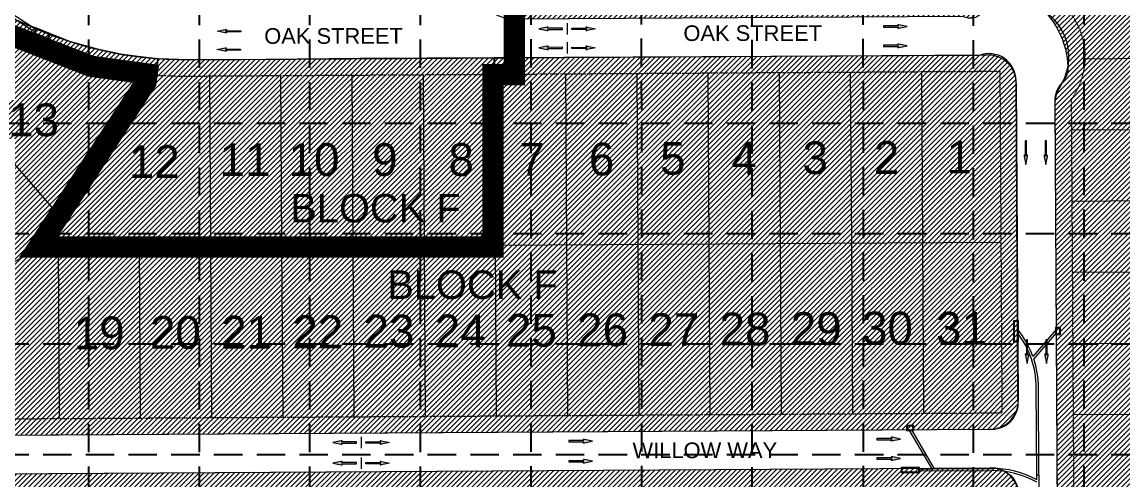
# Model space of a CAD drawing. Extents: x 218174 to 221286, y 216036 to 221010.
# Drawn here: x 220071 to 220844, y 219048 to 219370 of the extents above; entities that cross this region are included whole.
import ezdxf
from ezdxf.enums import TextEntityAlignment as Align

# ---------------------------------------------------------------- set-up
doc = ezdxf.new("R2010")
doc.units = 0
doc.header["$MEASUREMENT"] = 0
doc.linetypes.add('DASHED', pattern=[0.75, 0.5, -0.25])
doc.linetypes.add('DIVIDE', pattern=[1.25, 0.5, -0.25, 0, -0.25, 0, -0.25])
for name, color, linetype, lineweight in [('1 ARROWS', 7, 'Continuous', 0), ('1 BLOCK NUMBERS', 7, 'Continuous', 0), ('1 CURB LINE', 7, 'Continuous', 0), ('1 LOT NUMBERS', 7, 'Continuous', 0), ('1 PHASE LINES', 7, 'Continuous', 0), ('1 STORM PIPE', 5, 'Continuous', 0), ('1 STREET NAMES', 7, 'Continuous', 0), ('25', 7, 'Continuous', 0), ('PH.1-10', 7, 'Continuous', 0), ('PH.1-27', 7, 'Continuous', 0), ('PH.1-29', 7, 'Continuous', 0), ('PH.2-10', 7, 'Continuous', 0), ('PH.2-27', 7, 'Continuous', 0), ('PH.2-29', 7, 'Continuous', 0)]:
    doc.layers.add(name, color=color, linetype=linetype, lineweight=lineweight)
doc.layers.add('1 SODDED LOT', color=2, linetype='Continuous')
doc.layers.add('GRID', color=251, linetype='DASHED')
doc.styles.get("Standard").update_dxf_attribs({"font": 'ARIAL.TTF'})

msp = doc.modelspace()

# ---------------------------------------------------------------- hatches: boundary and pattern name
at = {"layer": '1 ARROWS', "linetype": 'Continuous', "lineweight": 0}
h = msp.add_hatch(color=256, dxfattribs=at)
edge = h.paths.add_edge_path()
edge.add_line((220214.28, 219364.37), (220213.73, 219363.77))
edge.add_line((220213.73, 219363.77), (220224.32, 219363.7))
edge.add_line((220224.32, 219363.7), (220224.31, 219362.84))
edge.add_line((220224.31, 219362.84), (220213.73, 219362.91))
edge.add_line((220213.73, 219362.91), (220214.26, 219362.4))
edge.add_line((220214.26, 219362.4), (220214.26, 219362.4))
edge.add_ellipse((220213.73, 219362.36), major_axis=(-0.56, 0.003), ratio=0.285714, start_angle=55.27307, end_angle=197.18267, ccw=False)
edge.add_line((220213.41, 219362.23), (220213.41, 219362.23))
edge.add_line((220213.41, 219362.23), (220207.68, 219363.4))
edge.add_line((220207.68, 219363.4), (220213.42, 219364.54))
edge.add_line((220213.42, 219364.54), (220213.42, 219364.54))
edge.add_ellipse((220213.74, 219364.41), major_axis=(-0.56, 0.003), ratio=0.285714, start_angle=165.50328, end_angle=305.83153, ccw=False)
edge.add_line((220214.28, 219364.37), (220214.28, 219364.37))
h = msp.add_hatch(color=256, dxfattribs=at)
edge = h.paths.add_edge_path()
edge.add_line((220440.25, 219364.15), (220439.71, 219364.65))
edge.add_line((220439.71, 219364.65), (220450.29, 219364.67))
edge.add_line((220450.29, 219364.67), (220450.29, 219365.53))
edge.add_line((220450.29, 219365.53), (220439.71, 219365.51))
edge.add_line((220439.71, 219365.51), (220440.25, 219366.12))
edge.add_line((220440.25, 219366.12), (220440.26, 219366.12))
edge.add_ellipse((220439.71, 219366.16), major_axis=(0.56, 0.001), ratio=0.285714, start_angle=-14.49672, end_angle=125.83153)
edge.add_line((220439.38, 219366.29), (220439.39, 219366.29))
edge.add_line((220439.39, 219366.29), (220433.66, 219365.1))
edge.add_line((220433.66, 219365.1), (220439.39, 219363.97))
edge.add_ellipse((220439.71, 219364.1), major_axis=(0.56, 0.001), ratio=0.285714, start_angle=235.27307, end_angle=377.18267)
edge.add_line((220440.25, 219364.15), (220440.25, 219364.15))
edge.add_line((220440.25, 219364.15), (220440.25, 219364.15))
edge.add_line((220440.25, 219364.15), (220440.25, 219364.15))
h = msp.add_hatch(color=256, dxfattribs=at)
edge = h.paths.add_edge_path()
edge.add_line((220466.73, 219364.15), (220467.27, 219364.65))
edge.add_line((220467.27, 219364.65), (220456.69, 219364.67))
edge.add_line((220456.69, 219364.67), (220456.69, 219365.53))
edge.add_line((220456.69, 219365.53), (220467.27, 219365.51))
edge.add_line((220467.27, 219365.51), (220466.73, 219366.12))
edge.add_line((220466.73, 219366.12), (220466.72, 219366.12))
edge.add_ellipse((220467.27, 219366.16), major_axis=(-0.56, 0.001), ratio=0.285714, start_angle=234.16847, end_angle=374.49672, ccw=False)
edge.add_line((220467.59, 219366.29), (220467.59, 219366.29))
edge.add_line((220467.59, 219366.29), (220473.32, 219365.1))
edge.add_line((220473.32, 219365.1), (220467.59, 219363.97))
edge.add_ellipse((220467.27, 219364.1), major_axis=(-0.56, 0.001), ratio=0.285714, start_angle=-17.18267, end_angle=124.72693, ccw=False)
edge.add_line((220466.73, 219364.15), (220466.73, 219364.15))
edge.add_line((220466.73, 219364.15), (220466.73, 219364.15))
edge.add_line((220466.73, 219364.15), (220466.73, 219364.15))
h = msp.add_hatch(color=256, dxfattribs=at)
edge = h.paths.add_edge_path()
edge.add_line((220685.6, 219367.73), (220686.14, 219367.12))
edge.add_line((220686.14, 219367.12), (220675.56, 219367.12))
edge.add_line((220675.56, 219367.12), (220675.56, 219366.26))
edge.add_line((220675.56, 219366.26), (220686.14, 219366.26))
edge.add_line((220686.14, 219366.26), (220685.61, 219365.76))
edge.add_line((220685.61, 219365.76), (220685.61, 219365.76))
edge.add_ellipse((220686.14, 219365.71), major_axis=(-0.56, 0), ratio=0.285714, start_angle=-17.18267, end_angle=124.72693)
edge.add_line((220686.46, 219365.58), (220686.46, 219365.58))
edge.add_line((220686.46, 219365.58), (220692.19, 219366.71))
edge.add_line((220692.19, 219366.71), (220686.46, 219367.89))
edge.add_line((220686.46, 219367.89), (220686.46, 219367.9))
edge.add_ellipse((220686.14, 219367.77), major_axis=(-0.56, 0), ratio=0.285714, start_angle=234.16847, end_angle=374.49672)
edge.add_line((220685.6, 219367.73), (220685.6, 219367.73))
h = msp.add_hatch(color=256, dxfattribs=at)
edge = h.paths.add_edge_path()
edge.add_line((220685.6, 219354.09), (220686.14, 219353.49))
edge.add_line((220686.14, 219353.49), (220675.56, 219353.49))
edge.add_line((220675.56, 219353.49), (220675.56, 219352.63))
edge.add_line((220675.56, 219352.63), (220686.14, 219352.63))
edge.add_line((220686.14, 219352.63), (220685.61, 219352.13))
edge.add_line((220685.61, 219352.13), (220685.61, 219352.12))
edge.add_ellipse((220686.14, 219352.08), major_axis=(-0.56, 0), ratio=0.285714, start_angle=-17.18267, end_angle=124.72693)
edge.add_line((220686.46, 219351.95), (220686.46, 219351.95))
edge.add_line((220686.46, 219351.95), (220692.19, 219353.08))
edge.add_line((220692.19, 219353.08), (220686.46, 219354.26))
edge.add_line((220686.46, 219354.26), (220686.46, 219354.26))
edge.add_ellipse((220686.14, 219354.13), major_axis=(-0.56, 0), ratio=0.285714, start_angle=234.16847, end_angle=374.49672)
edge.add_line((220685.6, 219354.09), (220685.6, 219354.09))
h = msp.add_hatch(color=256, dxfattribs=at)
edge = h.paths.add_edge_path()
edge.add_line((220214.21, 219351.53), (220213.65, 219350.92))
edge.add_line((220213.65, 219350.92), (220224.24, 219350.86))
edge.add_line((220224.24, 219350.86), (220224.23, 219350))
edge.add_line((220224.23, 219350), (220213.65, 219350.06))
edge.add_line((220213.65, 219350.06), (220214.18, 219349.56))
edge.add_line((220214.18, 219349.56), (220214.18, 219349.56))
edge.add_ellipse((220213.65, 219349.51), major_axis=(-0.56, 0.003), ratio=0.285714, start_angle=55.27307, end_angle=197.18267, ccw=False)
edge.add_line((220213.33, 219349.38), (220213.33, 219349.38))
edge.add_line((220213.33, 219349.38), (220207.6, 219350.55))
edge.add_line((220207.6, 219350.55), (220213.34, 219351.7))
edge.add_line((220213.34, 219351.7), (220213.34, 219351.7))
edge.add_ellipse((220213.67, 219351.57), major_axis=(-0.56, 0.003), ratio=0.285714, start_angle=165.50328, end_angle=305.83153, ccw=False)
edge.add_line((220214.21, 219351.53), (220214.21, 219351.53))
h = msp.add_hatch(color=256, dxfattribs=at)
edge = h.paths.add_edge_path()
edge.add_line((220440.25, 219350.68), (220439.71, 219351.18))
edge.add_line((220439.71, 219351.18), (220450.29, 219351.2))
edge.add_line((220450.29, 219351.2), (220450.29, 219352.06))
edge.add_line((220450.29, 219352.06), (220439.71, 219352.04))
edge.add_line((220439.71, 219352.04), (220440.25, 219352.65))
edge.add_line((220440.25, 219352.65), (220440.26, 219352.65))
edge.add_ellipse((220439.71, 219352.69), major_axis=(0.56, 0.001), ratio=0.285714, start_angle=-14.49672, end_angle=125.83153)
edge.add_line((220439.38, 219352.82), (220439.39, 219352.82))
edge.add_line((220439.39, 219352.82), (220433.66, 219351.63))
edge.add_line((220433.66, 219351.63), (220439.39, 219350.5))
edge.add_ellipse((220439.71, 219350.63), major_axis=(0.56, 0.001), ratio=0.285714, start_angle=235.27307, end_angle=377.18267)
edge.add_line((220440.25, 219350.68), (220440.25, 219350.68))
edge.add_line((220440.25, 219350.68), (220440.25, 219350.68))
edge.add_line((220440.25, 219350.68), (220440.25, 219350.68))
h = msp.add_hatch(color=256, dxfattribs=at)
edge = h.paths.add_edge_path()
edge.add_line((220466.73, 219350.68), (220467.27, 219351.18))
edge.add_line((220467.27, 219351.18), (220456.69, 219351.2))
edge.add_line((220456.69, 219351.2), (220456.69, 219352.06))
edge.add_line((220456.69, 219352.06), (220467.27, 219352.04))
edge.add_line((220467.27, 219352.04), (220466.73, 219352.65))
edge.add_line((220466.73, 219352.65), (220466.72, 219352.65))
edge.add_ellipse((220467.27, 219352.69), major_axis=(-0.56, 0.001), ratio=0.285714, start_angle=234.16847, end_angle=374.49672, ccw=False)
edge.add_line((220467.59, 219352.82), (220467.59, 219352.82))
edge.add_line((220467.59, 219352.82), (220473.32, 219351.63))
edge.add_line((220473.32, 219351.63), (220467.59, 219350.5))
edge.add_ellipse((220467.27, 219350.63), major_axis=(-0.56, 0.001), ratio=0.285714, start_angle=-17.18267, end_angle=124.72693, ccw=False)
edge.add_line((220466.73, 219350.68), (220466.73, 219350.68))
edge.add_line((220466.73, 219350.68), (220466.73, 219350.68))
edge.add_line((220466.73, 219350.68), (220466.73, 219350.68))
h = msp.add_hatch(color=256, dxfattribs=at)
edge = h.paths.add_edge_path()
edge.add_line((220776.57, 219276.23), (220775.96, 219275.68))
edge.add_line((220775.96, 219275.68), (220775.96, 219286.27))
edge.add_line((220775.96, 219286.27), (220775.1, 219286.26))
edge.add_line((220775.1, 219286.26), (220775.1, 219275.68))
edge.add_line((220775.1, 219275.68), (220774.6, 219276.22))
edge.add_line((220774.6, 219276.22), (220774.6, 219276.22))
edge.add_ellipse((220774.55, 219275.68), major_axis=(0, 0.56), ratio=0.285714, start_angle=-17.18267, end_angle=124.72693)
edge.add_line((220774.42, 219275.37), (220774.42, 219275.37))
edge.add_line((220774.42, 219275.37), (220775.56, 219269.63))
edge.add_line((220775.56, 219269.63), (220776.74, 219275.36))
edge.add_line((220776.74, 219275.36), (220776.74, 219275.36))
edge.add_ellipse((220776.61, 219275.69), major_axis=(0, 0.56), ratio=0.285714, start_angle=234.16847, end_angle=374.49672)
edge.add_line((220776.57, 219276.23), (220776.57, 219276.23))
h = msp.add_hatch(color=256, dxfattribs=at)
edge = h.paths.add_edge_path()
edge.add_line((220790.69, 219276.23), (220790.08, 219275.68))
edge.add_line((220790.08, 219275.68), (220790.08, 219286.27))
edge.add_line((220790.08, 219286.27), (220789.22, 219286.26))
edge.add_line((220789.22, 219286.26), (220789.22, 219275.68))
edge.add_line((220789.22, 219275.68), (220788.72, 219276.22))
edge.add_line((220788.72, 219276.22), (220788.72, 219276.22))
edge.add_ellipse((220788.67, 219275.68), major_axis=(0, 0.56), ratio=0.285714, start_angle=-17.18267, end_angle=124.72693)
edge.add_line((220788.54, 219275.37), (220788.54, 219275.37))
edge.add_line((220788.54, 219275.37), (220789.67, 219269.63))
edge.add_line((220789.67, 219269.63), (220790.85, 219275.36))
edge.add_line((220790.85, 219275.36), (220790.85, 219275.36))
edge.add_ellipse((220790.72, 219275.69), major_axis=(0, 0.56), ratio=0.285714, start_angle=234.16847, end_angle=374.49672)
edge.add_line((220790.69, 219276.23), (220790.69, 219276.23))
h = msp.add_hatch(color=256, dxfattribs=at)
edge = h.paths.add_edge_path()
edge.add_line((220777.4, 219136.45), (220776.79, 219135.9))
edge.add_line((220776.79, 219135.9), (220776.79, 219146.49))
edge.add_line((220776.79, 219146.49), (220775.93, 219146.48))
edge.add_line((220775.93, 219146.48), (220775.93, 219135.9))
edge.add_line((220775.93, 219135.9), (220775.43, 219136.44))
edge.add_line((220775.43, 219136.44), (220775.43, 219136.44))
edge.add_ellipse((220775.38, 219135.91), major_axis=(0, 0.56), ratio=0.285714, start_angle=-17.18267, end_angle=124.72693)
edge.add_line((220775.25, 219135.59), (220775.25, 219135.59))
edge.add_line((220775.25, 219135.59), (220776.39, 219129.86))
edge.add_line((220776.39, 219129.86), (220777.57, 219135.58))
edge.add_line((220777.57, 219135.58), (220777.57, 219135.58))
edge.add_ellipse((220777.44, 219135.91), major_axis=(0, 0.56), ratio=0.285714, start_angle=234.16847, end_angle=374.49672)
edge.add_line((220777.4, 219136.45), (220777.4, 219136.45))
h = msp.add_hatch(color=256, dxfattribs=at)
edge = h.paths.add_edge_path()
edge.add_line((220791.1, 219136.45), (220790.49, 219135.9))
edge.add_line((220790.49, 219135.9), (220790.49, 219146.49))
edge.add_line((220790.49, 219146.49), (220789.63, 219146.48))
edge.add_line((220789.63, 219146.48), (220789.63, 219135.9))
edge.add_line((220789.63, 219135.9), (220789.13, 219136.44))
edge.add_line((220789.13, 219136.44), (220789.13, 219136.44))
edge.add_ellipse((220789.08, 219135.91), major_axis=(0, 0.56), ratio=0.285714, start_angle=-17.18267, end_angle=124.72693)
edge.add_line((220788.95, 219135.59), (220788.95, 219135.59))
edge.add_line((220788.95, 219135.59), (220790.09, 219129.86))
edge.add_line((220790.09, 219129.86), (220791.27, 219135.58))
edge.add_line((220791.27, 219135.58), (220791.27, 219135.58))
edge.add_ellipse((220791.14, 219135.91), major_axis=(0, 0.56), ratio=0.285714, start_angle=234.16847, end_angle=374.49672)
edge.add_line((220791.1, 219136.45), (220791.1, 219136.45))
h = msp.add_hatch(color=256, dxfattribs=at)
edge = h.paths.add_edge_path()
edge.add_line((220464.74, 219076.4), (220465.29, 219075.79))
edge.add_line((220465.29, 219075.79), (220454.71, 219075.79))
edge.add_line((220454.71, 219075.79), (220454.71, 219074.93))
edge.add_line((220454.71, 219074.93), (220465.29, 219074.93))
edge.add_line((220465.29, 219074.93), (220464.75, 219074.43))
edge.add_line((220464.75, 219074.43), (220464.75, 219074.43))
edge.add_ellipse((220465.29, 219074.38), major_axis=(-0.56, 0), ratio=0.285714, start_angle=-17.18267, end_angle=124.72693)
edge.add_line((220465.61, 219074.25), (220465.61, 219074.25))
edge.add_line((220465.61, 219074.25), (220471.34, 219075.38))
edge.add_line((220471.34, 219075.38), (220465.61, 219076.56))
edge.add_line((220465.61, 219076.56), (220465.61, 219076.57))
edge.add_ellipse((220465.28, 219076.44), major_axis=(-0.56, 0), ratio=0.285714, start_angle=234.16847, end_angle=374.49672)
edge.add_line((220464.74, 219076.4), (220464.74, 219076.4))
h = msp.add_hatch(color=256, dxfattribs=at)
edge = h.paths.add_edge_path()
edge.add_line((220681.06, 219077.91), (220681.61, 219077.3))
edge.add_line((220681.61, 219077.3), (220671.02, 219077.3))
edge.add_line((220671.02, 219077.3), (220671.03, 219076.44))
edge.add_line((220671.03, 219076.44), (220681.61, 219076.44))
edge.add_line((220681.61, 219076.44), (220681.07, 219075.94))
edge.add_line((220681.07, 219075.94), (220681.07, 219075.94))
edge.add_ellipse((220681.61, 219075.89), major_axis=(-0.56, 0), ratio=0.285714, start_angle=-17.18267, end_angle=124.72693)
edge.add_line((220681.92, 219075.76), (220681.92, 219075.76))
edge.add_line((220681.92, 219075.76), (220687.66, 219076.9))
edge.add_line((220687.66, 219076.9), (220681.93, 219078.08))
edge.add_line((220681.93, 219078.08), (220681.93, 219078.08))
edge.add_ellipse((220681.6, 219077.95), major_axis=(-0.56, 0), ratio=0.285714, start_angle=234.16847, end_angle=374.49672)
edge.add_line((220681.06, 219077.91), (220681.06, 219077.91))
h = msp.add_hatch(color=256, dxfattribs=at)
edge = h.paths.add_edge_path()
edge.add_line((220295.65, 219073.48), (220295.11, 219073.98))
edge.add_line((220295.11, 219073.98), (220305.69, 219074))
edge.add_line((220305.69, 219074), (220305.69, 219074.86))
edge.add_line((220305.69, 219074.86), (220295.11, 219074.84))
edge.add_line((220295.11, 219074.84), (220295.66, 219075.45))
edge.add_line((220295.66, 219075.45), (220295.66, 219075.45))
edge.add_ellipse((220295.12, 219075.49), major_axis=(0.56, 0.001), ratio=0.285714, start_angle=-14.49672, end_angle=125.83153)
edge.add_line((220294.79, 219075.62), (220294.79, 219075.62))
edge.add_line((220294.79, 219075.62), (220289.06, 219074.43))
edge.add_line((220289.06, 219074.43), (220294.8, 219073.3))
edge.add_ellipse((220295.11, 219073.43), major_axis=(0.56, 0.001), ratio=0.285714, start_angle=235.27307, end_angle=377.18267)
edge.add_line((220295.65, 219073.48), (220295.65, 219073.48))
edge.add_line((220295.65, 219073.48), (220295.65, 219073.48))
edge.add_line((220295.65, 219073.48), (220295.65, 219073.48))
h = msp.add_hatch(color=256, dxfattribs=at)
edge = h.paths.add_edge_path()
edge.add_line((220322.14, 219073.48), (220322.68, 219073.98))
edge.add_line((220322.68, 219073.98), (220312.09, 219074))
edge.add_line((220312.09, 219074), (220312.09, 219074.86))
edge.add_line((220312.09, 219074.86), (220322.68, 219074.84))
edge.add_line((220322.68, 219074.84), (220322.13, 219075.45))
edge.add_line((220322.13, 219075.45), (220322.13, 219075.45))
edge.add_ellipse((220322.67, 219075.49), major_axis=(-0.56, 0.001), ratio=0.285714, start_angle=234.16847, end_angle=374.49672, ccw=False)
edge.add_line((220323, 219075.62), (220323, 219075.62))
edge.add_line((220323, 219075.62), (220328.72, 219074.43))
edge.add_line((220328.72, 219074.43), (220322.99, 219073.3))
edge.add_ellipse((220322.67, 219073.43), major_axis=(-0.56, 0.001), ratio=0.285714, start_angle=-17.18267, end_angle=124.72693, ccw=False)
edge.add_line((220322.14, 219073.48), (220322.14, 219073.48))
edge.add_line((220322.14, 219073.48), (220322.14, 219073.48))
edge.add_line((220322.14, 219073.48), (220322.14, 219073.48))
h = msp.add_hatch(color=256, dxfattribs=at)
edge = h.paths.add_edge_path()
edge.add_line((220295.65, 219058.95), (220295.11, 219059.45))
edge.add_line((220295.11, 219059.45), (220305.69, 219059.46))
edge.add_line((220305.69, 219059.46), (220305.69, 219060.32))
edge.add_line((220305.69, 219060.32), (220295.11, 219060.31))
edge.add_line((220295.11, 219060.31), (220295.66, 219060.91))
edge.add_line((220295.66, 219060.91), (220295.66, 219060.92))
edge.add_ellipse((220295.12, 219060.95), major_axis=(0.56, 0.001), ratio=0.285714, start_angle=-14.49672, end_angle=125.83153)
edge.add_line((220294.79, 219061.08), (220294.79, 219061.08))
edge.add_line((220294.79, 219061.08), (220289.06, 219059.89))
edge.add_line((220289.06, 219059.89), (220294.8, 219058.77))
edge.add_ellipse((220295.11, 219058.9), major_axis=(0.56, 0.001), ratio=0.285714, start_angle=235.27307, end_angle=377.18267)
edge.add_line((220295.65, 219058.95), (220295.65, 219058.95))
edge.add_line((220295.65, 219058.95), (220295.65, 219058.95))
edge.add_line((220295.65, 219058.95), (220295.65, 219058.95))
h = msp.add_hatch(color=256, dxfattribs=at)
edge = h.paths.add_edge_path()
edge.add_line((220322.14, 219058.95), (220322.68, 219059.45))
edge.add_line((220322.68, 219059.45), (220312.09, 219059.46))
edge.add_line((220312.09, 219059.46), (220312.09, 219060.32))
edge.add_line((220312.09, 219060.32), (220322.68, 219060.31))
edge.add_line((220322.68, 219060.31), (220322.13, 219060.91))
edge.add_line((220322.13, 219060.91), (220322.13, 219060.92))
edge.add_ellipse((220322.67, 219060.95), major_axis=(-0.56, 0.001), ratio=0.285714, start_angle=234.16847, end_angle=374.49672, ccw=False)
edge.add_line((220323, 219061.08), (220323, 219061.08))
edge.add_line((220323, 219061.08), (220328.72, 219059.89))
edge.add_line((220328.72, 219059.89), (220322.99, 219058.77))
edge.add_ellipse((220322.67, 219058.9), major_axis=(-0.56, 0.001), ratio=0.285714, start_angle=-17.18267, end_angle=124.72693, ccw=False)
edge.add_line((220322.14, 219058.95), (220322.14, 219058.95))
edge.add_line((220322.14, 219058.95), (220322.14, 219058.95))
edge.add_line((220322.14, 219058.95), (220322.14, 219058.95))
h = msp.add_hatch(color=256, dxfattribs=at)
edge = h.paths.add_edge_path()
edge.add_line((220464.74, 219062.26), (220465.29, 219061.65))
edge.add_line((220465.29, 219061.65), (220454.71, 219061.65))
edge.add_line((220454.71, 219061.65), (220454.71, 219060.79))
edge.add_line((220454.71, 219060.79), (220465.29, 219060.79))
edge.add_line((220465.29, 219060.79), (220464.75, 219060.29))
edge.add_line((220464.75, 219060.29), (220464.75, 219060.29))
edge.add_ellipse((220465.29, 219060.24), major_axis=(-0.56, 0), ratio=0.285714, start_angle=-17.18267, end_angle=124.72693)
edge.add_line((220465.61, 219060.11), (220465.61, 219060.11))
edge.add_line((220465.61, 219060.11), (220471.34, 219061.25))
edge.add_line((220471.34, 219061.25), (220465.61, 219062.43))
edge.add_line((220465.61, 219062.43), (220465.61, 219062.43))
edge.add_ellipse((220465.28, 219062.3), major_axis=(-0.56, 0), ratio=0.285714, start_angle=234.16847, end_angle=374.49672)
edge.add_line((220464.74, 219062.26), (220464.74, 219062.26))
h = msp.add_hatch(color=256, dxfattribs=at)
edge = h.paths.add_edge_path()
edge.add_line((220681.06, 219064.27), (220681.61, 219063.67))
edge.add_line((220681.61, 219063.67), (220671.02, 219063.67))
edge.add_line((220671.02, 219063.67), (220671.03, 219062.81))
edge.add_line((220671.03, 219062.81), (220681.61, 219062.81))
edge.add_line((220681.61, 219062.81), (220681.07, 219062.31))
edge.add_line((220681.07, 219062.31), (220681.07, 219062.3))
edge.add_ellipse((220681.61, 219062.26), major_axis=(-0.56, 0), ratio=0.285714, start_angle=-17.18267, end_angle=124.72693)
edge.add_line((220681.92, 219062.13), (220681.92, 219062.13))
edge.add_line((220681.92, 219062.13), (220687.66, 219063.26))
edge.add_line((220687.66, 219063.26), (220681.93, 219064.44))
edge.add_line((220681.93, 219064.44), (220681.93, 219064.44))
edge.add_ellipse((220681.6, 219064.31), major_axis=(-0.56, 0), ratio=0.285714, start_angle=234.16847, end_angle=374.49672)
edge.add_line((220681.06, 219064.27), (220681.06, 219064.27))
at = {"layer": '1 SODDED LOT', "linetype": 'Continuous', "lineweight": 0}
h = msp.add_hatch(dxfattribs=at)
h.set_pattern_fill('ANSI31', color=256, scale=20, style=0)
edge = h.paths.add_edge_path()
edge.add_line((220942.62, 218504.92), (220820.2, 218504.14))
edge.add_arc((220820.08, 218523.87), 19.73, 170.63016, 270.36348, ccw=False)
edge.add_line((220800.61, 218527.08), (220796.12, 219314.37))
edge.add_arc((220814.94, 219314.48), 18.82, 136.78405, 180.32693, ccw=False)
edge.add_arc((220790.02, 219337.89), 15.38, 316.78405, 363.41771)
edge.add_arc((220742.33, 219335.05), 63.14, 3.41771, 42.7389)
edge.add_arc((220767.28, 219358.1), 29.17, 42.7389, 141.73165)
edge.add_arc((220736.64, 219382.27), 9.85, 239.28146, 321.73165, ccw=False)
edge.add_line((220731.61, 219373.8), (220415.75, 219371.85))
edge.add_arc((220415.59, 219396.34), 24.49, 244.77357, 270.35448, ccw=False)
edge.add_arc((220412.09, 219388.89), 16.26, 173.60046, 244.77357, ccw=False)
edge.add_line((220395.93, 219390.71), (220395.24, 219503.12))
edge.add_line((220395.24, 219503.12), (220975.43, 219506.24))
edge.add_line((220975.43, 219506.24), (220978.57, 219123.48))
edge.add_line((220978.57, 219123.48), (220958.08, 219063.85))
edge.add_line((220958.08, 219063.85), (220952.61, 219041.58))
edge.add_line((220952.61, 219041.58), (220947.21, 219014.78))
edge.add_line((220947.21, 219014.78), (220942.86, 218983.13))
edge.add_line((220942.86, 218983.13), (220940.3, 218944.2))
edge.add_line((220940.3, 218944.2), (220942.62, 218504.92))
h = msp.add_hatch(dxfattribs=at)
h.set_pattern_fill('ANSI31', color=256, scale=20, style=0)
edge = h.paths.add_edge_path()
edge.add_line((219981, 219079.16), (220751.61, 219083.76))
edge.add_arc((220751.5, 219102.58), 18.82, 270.34226, 369.62252)
edge.add_line((220770.05, 219105.73), (220768.7, 219328.66))
edge.add_arc((220749.6, 219328.54), 19.11, 0.34644, 110.97555)
edge.add_line((220742.76, 219346.38), (220402.51, 219344.71))
edge.add_line((220402.51, 219344.71), (220402.51, 219212.97))
edge.add_line((220402.51, 219212.97), (220082.32, 219212.97))
edge.add_line((220082.32, 219212.97), (220164.93, 219332.54))
edge.add_line((220164.93, 219332.54), (220166.06, 219344))
edge.add_line((220166.06, 219344), (220151.97, 219345.53))
edge.add_line((220151.97, 219345.53), (220139.99, 219347.23))
edge.add_line((220139.99, 219347.23), (220123.88, 219350.71))
edge.add_line((220123.88, 219350.71), (220104.42, 219356.05))
edge.add_line((220104.42, 219356.05), (220075.23, 219367.5))
edge.add_line((220075.23, 219367.5), (220071.21, 219369.35))
edge.add_line((220071.21, 219369.35), (220068.41, 219370.47))
edge.add_line((220068.41, 219370.47), (220065.53, 219371.1))
edge.add_line((220065.53, 219371.1), (220062.34, 219371.32))
edge.add_line((220062.34, 219371.32), (220059.59, 219371.12))
edge.add_line((220059.59, 219371.12), (220056.54, 219370.38))
edge.add_line((220056.54, 219370.38), (220053.89, 219369.33))
edge.add_line((220053.89, 219369.33), (220051.11, 219367.73))
edge.add_line((220051.11, 219367.73), (220047.04, 219363.95))
edge.add_line((220047.04, 219363.95), (220037.06, 219352))
edge.add_line((220037.06, 219352), (220021.22, 219336.18))
edge.add_line((220021.22, 219336.18), (219999.51, 219318.04))
edge.add_line((219999.51, 219318.04), (219987.51, 219309.39))
edge.add_line((219987.51, 219309.39), (219971.32, 219299.39))
edge.add_line((219971.32, 219299.39), (219959.89, 219293.59))
edge.add_line((219959.89, 219293.59), (219939.76, 219284.1))
edge.add_line((219939.76, 219284.1), (219927.03, 219278.53))
edge.add_line((219927.03, 219278.53), (219913.19, 219271.46))
edge.add_line((219913.19, 219271.46), (219892.6, 219258.12))
edge.add_line((219892.6, 219258.12), (219875.28, 219244.49))
edge.add_line((219875.28, 219244.49), (219857.99, 219227.5))
edge.add_line((219857.99, 219227.5), (219843.27, 219210.27))
edge.add_line((219843.27, 219210.27), (219826.47, 219185.54))
edge.add_line((219826.47, 219185.54), (219812.11, 219156.78))
edge.add_line((219812.11, 219156.78), (219803.91, 219134.12))
edge.add_line((219803.91, 219134.12), (219799.1, 219114.64))
edge.add_line((219799.1, 219114.64), (219796.38, 219098.69))
edge.add_arc((219813.58, 219095.74), 17.46, 170.30179, 268.02899)
edge.add_line((219812.98, 219078.3), (219981, 219079.16))
h = msp.add_hatch(dxfattribs=at)
h.set_pattern_fill('ANSI31', color=256, scale=20, style=0)
h.paths.add_polyline_path([(220403.06, 219213.06), (220402.37, 219344.69), (220308.18, 219344.11), (220241.87, 219343.55), (220187.57, 219343.3), (220173.9, 219343.66), (220166.1, 219343.91), (220164.98, 219332.55), (220102.79, 219240.39), (220083.39, 219211.27)])
h = msp.add_hatch(dxfattribs=at)
h.set_pattern_fill('ANSI31', color=256, scale=20, style=0)
edge = h.paths.add_edge_path()
edge.add_line((219855.55, 219051.24), (220751.37, 219056.67))
edge.add_arc((220751.48, 219037.45), 19.22, 0.84291, 90.34712, ccw=False)
edge.add_line((220770.7, 219037.73), (220771.71, 218811.97))
edge.add_arc((220753.26, 218811.89), 18.45, -95.68814, 0.25603, ccw=False)
edge.add_line((220751.43, 218793.53), (219813.33, 218788.28))
edge.add_arc((219813.23, 218805.93), 17.65, 190.69439, 270.32086, ccw=False)
edge.add_line((219795.89, 218802.65), (219794.18, 219031.8))
edge.add_line((219794.18, 219031.8), (219794.47, 219034.56))
edge.add_arc((219812.8, 219032.64), 18.42, 87.46438, 174.01293, ccw=False)
edge.add_line((219813.61, 219051.04), (219855.55, 219051.24))

# ---------------------------------------------------------------- linework, layer by layer
at = {"layer": '1 ARROWS', "linetype": 'Continuous', "lineweight": 0}
for p, q in [((220207.68, 219363.4), (220213.42, 219364.54)), ((220213.41, 219362.23), (220207.68, 219363.4)), ((220213.41, 219362.23), (220213.41, 219362.23)), ((220213.42, 219364.54), (220213.42, 219364.54)), ((220214.28, 219364.37), (220213.73, 219363.77)), ((220213.73, 219363.77), (220224.32, 219363.7)), ((220224.31, 219362.84), (220213.73, 219362.91)), ((220213.73, 219362.91), (220214.26, 219362.4)), ((220214.26, 219362.4), (220214.26, 219362.4)), ((220214.28, 219364.37), (220214.28, 219364.37)), ((220224.32, 219363.7), (220224.31, 219362.84)), ((220439.39, 219366.29), (220433.66, 219365.1)), ((220433.66, 219365.1), (220439.39, 219363.97)), ((220439.38, 219366.29), (220439.39, 219366.29)), ((220439.71, 219365.51), (220440.25, 219366.12)), ((220450.29, 219365.53), (220439.71, 219365.51)), ((220439.71, 219364.65), (220450.29, 219364.67)), ((220440.25, 219364.15), (220439.71, 219364.65)), ((220440.25, 219366.12), (220440.26, 219366.12)), ((220440.25, 219364.15), (220440.25, 219364.15)), ((220440.25, 219364.15), (220440.25, 219364.15)), ((220440.25, 219364.15), (220440.25, 219364.15)), ((220450.29, 219364.67), (220450.29, 219365.53)), ((220453.51, 219369.09), (220453.47, 219361.09)), ((220456.69, 219364.67), (220456.69, 219365.53)), ((220456.69, 219365.53), (220467.27, 219365.51)), ((220467.27, 219364.65), (220456.69, 219364.67)), ((220466.73, 219366.12), (220466.72, 219366.12)), ((220467.27, 219365.51), (220466.73, 219366.12)), ((220466.73, 219364.15), (220467.27, 219364.65)), ((220466.73, 219364.15), (220466.73, 219364.15)), ((220466.73, 219364.15), (220466.73, 219364.15)), ((220466.73, 219364.15), (220466.73, 219364.15)), ((220467.59, 219366.29), (220467.59, 219366.29)), ((220467.59, 219366.29), (220473.32, 219365.1)), ((220473.32, 219365.1), (220467.59, 219363.97)), ((220686.14, 219367.12), (220675.56, 219367.12)), ((220675.56, 219367.12), (220675.56, 219366.26)), ((220675.56, 219366.26), (220686.14, 219366.26)), ((220685.6, 219367.73), (220686.14, 219367.12)), ((220685.6, 219367.73), (220685.6, 219367.73)), ((220686.14, 219366.26), (220685.61, 219365.76)), ((220685.61, 219365.76), (220685.61, 219365.76)), ((220686.46, 219367.89), (220686.46, 219367.9)), ((220692.19, 219366.71), (220686.46, 219367.89)), ((220686.46, 219365.58), (220692.19, 219366.71)), ((220686.46, 219365.58), (220686.46, 219365.58)), ((220453.51, 219355.62), (220453.47, 219347.62)), ((220685.6, 219354.09), (220686.14, 219353.49)), ((220685.6, 219354.09), (220685.6, 219354.09)), ((220692.19, 219353.08), (220686.46, 219354.26)), ((220686.46, 219354.26), (220686.46, 219354.26)), ((220207.6, 219350.55), (220213.34, 219351.7)), ((220213.33, 219349.38), (220207.6, 219350.55)), ((220213.33, 219349.38), (220213.33, 219349.38)), ((220213.34, 219351.7), (220213.34, 219351.7)), ((220214.21, 219351.53), (220213.65, 219350.92)), ((220213.65, 219350.92), (220224.24, 219350.86)), ((220224.23, 219350), (220213.65, 219350.06)), ((220213.65, 219350.06), (220214.18, 219349.56)), ((220214.18, 219349.56), (220214.18, 219349.56)), ((220214.21, 219351.53), (220214.21, 219351.53)), ((220224.24, 219350.86), (220224.23, 219350)), ((220439.39, 219352.82), (220433.66, 219351.63)), ((220433.66, 219351.63), (220439.39, 219350.5)), ((220439.38, 219352.82), (220439.39, 219352.82)), ((220439.71, 219352.04), (220440.25, 219352.65)), ((220450.29, 219352.06), (220439.71, 219352.04)), ((220439.71, 219351.18), (220450.29, 219351.2)), ((220440.25, 219350.68), (220439.71, 219351.18)), ((220440.25, 219352.65), (220440.26, 219352.65)), ((220440.25, 219350.68), (220440.25, 219350.68)), ((220440.25, 219350.68), (220440.25, 219350.68)), ((220440.25, 219350.68), (220440.25, 219350.68)), ((220450.29, 219351.2), (220450.29, 219352.06)), ((220456.69, 219351.2), (220456.69, 219352.06)), ((220456.69, 219352.06), (220467.27, 219352.04)), ((220467.27, 219351.18), (220456.69, 219351.2)), ((220466.73, 219352.65), (220466.72, 219352.65)), ((220467.27, 219352.04), (220466.73, 219352.65)), ((220466.73, 219350.68), (220467.27, 219351.18)), ((220466.73, 219350.68), (220466.73, 219350.68)), ((220466.73, 219350.68), (220466.73, 219350.68)), ((220466.73, 219350.68), (220466.73, 219350.68)), ((220467.59, 219352.82), (220467.59, 219352.82)), ((220467.59, 219352.82), (220473.32, 219351.63)), ((220473.32, 219351.63), (220467.59, 219350.5)), ((220686.14, 219353.49), (220675.56, 219353.49)), ((220675.56, 219353.49), (220675.56, 219352.63)), ((220675.56, 219352.63), (220686.14, 219352.63)), ((220686.14, 219352.63), (220685.61, 219352.13)), ((220685.61, 219352.13), (220685.61, 219352.12)), ((220686.46, 219351.95), (220692.19, 219353.08)), ((220686.46, 219351.95), (220686.46, 219351.95)), ((220775.96, 219286.27), (220775.1, 219286.26)), ((220775.1, 219286.26), (220775.1, 219275.68)), ((220775.96, 219275.68), (220775.96, 219286.27)), ((220790.08, 219286.27), (220789.22, 219286.26)), ((220789.22, 219286.26), (220789.22, 219275.68)), ((220790.08, 219275.68), (220790.08, 219286.27)), ((220774.42, 219275.37), (220774.42, 219275.37)), ((220774.42, 219275.37), (220775.56, 219269.63)), ((220775.1, 219275.68), (220774.6, 219276.22)), ((220774.6, 219276.22), (220774.6, 219276.22)), ((220775.56, 219269.63), (220776.74, 219275.36)), ((220776.57, 219276.23), (220775.96, 219275.68)), ((220776.57, 219276.23), (220776.57, 219276.23)), ((220776.74, 219275.36), (220776.74, 219275.36)), ((220788.54, 219275.37), (220788.54, 219275.37)), ((220788.54, 219275.37), (220789.67, 219269.63)), ((220789.22, 219275.68), (220788.72, 219276.22)), ((220788.72, 219276.22), (220788.72, 219276.22)), ((220789.67, 219269.63), (220790.85, 219275.36)), ((220790.69, 219276.23), (220790.08, 219275.68)), ((220790.69, 219276.23), (220790.69, 219276.23)), ((220790.85, 219275.36), (220790.85, 219275.36)), ((220776.79, 219146.49), (220775.93, 219146.48)), ((220775.93, 219146.48), (220775.93, 219135.9)), ((220776.79, 219135.9), (220776.79, 219146.49)), ((220790.49, 219146.49), (220789.63, 219146.48)), ((220789.63, 219146.48), (220789.63, 219135.9)), ((220790.49, 219135.9), (220790.49, 219146.49)), ((220775.25, 219135.59), (220775.25, 219135.59)), ((220775.25, 219135.59), (220776.39, 219129.86)), ((220775.93, 219135.9), (220775.43, 219136.44)), ((220775.43, 219136.44), (220775.43, 219136.44)), ((220776.39, 219129.86), (220777.57, 219135.58)), ((220777.4, 219136.45), (220776.79, 219135.9)), ((220777.4, 219136.45), (220777.4, 219136.45)), ((220777.57, 219135.58), (220777.57, 219135.58)), ((220788.95, 219135.59), (220788.95, 219135.59)), ((220788.95, 219135.59), (220790.09, 219129.86)), ((220789.63, 219135.9), (220789.13, 219136.44)), ((220789.13, 219136.44), (220789.13, 219136.44)), ((220790.09, 219129.86), (220791.27, 219135.58)), ((220791.1, 219136.45), (220790.49, 219135.9)), ((220791.1, 219136.45), (220791.1, 219136.45)), ((220791.27, 219135.58), (220791.27, 219135.58)), ((220308.91, 219078.42), (220308.87, 219070.42)), ((220464.74, 219076.4), (220465.29, 219075.79)), ((220464.74, 219076.4), (220464.74, 219076.4)), ((220465.61, 219076.56), (220465.61, 219076.57)), ((220471.34, 219075.38), (220465.61, 219076.56)), ((220681.61, 219077.3), (220671.02, 219077.3)), ((220671.02, 219077.3), (220671.03, 219076.44)), ((220671.03, 219076.44), (220681.61, 219076.44)), ((220681.06, 219077.91), (220681.61, 219077.3)), ((220681.06, 219077.91), (220681.06, 219077.91)), ((220681.61, 219076.44), (220681.07, 219075.94)), ((220681.07, 219075.94), (220681.07, 219075.94)), ((220681.92, 219075.76), (220687.66, 219076.9)), ((220687.66, 219076.9), (220681.93, 219078.08)), ((220681.93, 219078.08), (220681.93, 219078.08)), ((220294.79, 219075.62), (220289.06, 219074.43)), ((220289.06, 219074.43), (220294.8, 219073.3)), ((220294.79, 219075.62), (220294.79, 219075.62)), ((220295.11, 219074.84), (220295.66, 219075.45)), ((220305.69, 219074.86), (220295.11, 219074.84)), ((220295.11, 219073.98), (220305.69, 219074)), ((220295.65, 219073.48), (220295.11, 219073.98)), ((220295.65, 219073.48), (220295.65, 219073.48)), ((220295.65, 219073.48), (220295.65, 219073.48)), ((220295.65, 219073.48), (220295.65, 219073.48)), ((220295.66, 219075.45), (220295.66, 219075.45)), ((220305.69, 219074), (220305.69, 219074.86)), ((220312.09, 219074), (220312.09, 219074.86)), ((220312.09, 219074.86), (220322.68, 219074.84)), ((220322.68, 219073.98), (220312.09, 219074)), ((220322.68, 219074.84), (220322.13, 219075.45)), ((220322.13, 219075.45), (220322.13, 219075.45)), ((220322.14, 219073.48), (220322.68, 219073.98)), ((220322.14, 219073.48), (220322.14, 219073.48)), ((220322.14, 219073.48), (220322.14, 219073.48)), ((220322.14, 219073.48), (220322.14, 219073.48)), ((220328.72, 219074.43), (220322.99, 219073.3)), ((220323, 219075.62), (220323, 219075.62)), ((220323, 219075.62), (220328.72, 219074.43)), ((220465.29, 219075.79), (220454.71, 219075.79)), ((220454.71, 219075.79), (220454.71, 219074.93)), ((220454.71, 219074.93), (220465.29, 219074.93)), ((220465.29, 219074.93), (220464.75, 219074.43)), ((220464.75, 219074.43), (220464.75, 219074.43)), ((220465.61, 219074.25), (220471.34, 219075.38)), ((220465.61, 219074.25), (220465.61, 219074.25)), ((220681.92, 219075.76), (220681.92, 219075.76)), ((220294.79, 219061.08), (220289.06, 219059.89)), ((220294.79, 219061.08), (220294.79, 219061.08)), ((220295.11, 219060.31), (220295.66, 219060.91)), ((220295.66, 219060.91), (220295.66, 219060.92)), ((220308.91, 219063.89), (220308.87, 219055.89)), ((220322.13, 219060.91), (220322.13, 219060.92)), ((220322.68, 219060.31), (220322.13, 219060.91)), ((220323, 219061.08), (220323, 219061.08)), ((220323, 219061.08), (220328.72, 219059.89)), ((220465.29, 219061.65), (220454.71, 219061.65)), ((220454.71, 219061.65), (220454.71, 219060.79)), ((220454.71, 219060.79), (220465.29, 219060.79)), ((220464.74, 219062.26), (220465.29, 219061.65)), ((220464.74, 219062.26), (220464.74, 219062.26)), ((220465.29, 219060.79), (220464.75, 219060.29)), ((220471.34, 219061.25), (220465.61, 219062.43)), ((220465.61, 219062.43), (220465.61, 219062.43)), ((220465.61, 219060.11), (220471.34, 219061.25)), ((220681.61, 219063.67), (220671.02, 219063.67)), ((220671.02, 219063.67), (220671.03, 219062.81)), ((220671.03, 219062.81), (220681.61, 219062.81)), ((220681.06, 219064.27), (220681.61, 219063.67)), ((220681.06, 219064.27), (220681.06, 219064.27)), ((220681.61, 219062.81), (220681.07, 219062.31)), ((220681.07, 219062.31), (220681.07, 219062.3)), ((220681.92, 219062.13), (220687.66, 219063.26)), ((220681.92, 219062.13), (220681.92, 219062.13)), ((220687.66, 219063.26), (220681.93, 219064.44)), ((220681.93, 219064.44), (220681.93, 219064.44)), ((220289.06, 219059.89), (220294.8, 219058.77)), ((220305.69, 219060.32), (220295.11, 219060.31)), ((220295.11, 219059.45), (220305.69, 219059.46)), ((220295.65, 219058.95), (220295.11, 219059.45)), ((220295.65, 219058.95), (220295.65, 219058.95)), ((220295.65, 219058.95), (220295.65, 219058.95)), ((220295.65, 219058.95), (220295.65, 219058.95)), ((220305.69, 219059.46), (220305.69, 219060.32)), ((220312.09, 219059.46), (220312.09, 219060.32)), ((220312.09, 219060.32), (220322.68, 219060.31)), ((220322.68, 219059.45), (220312.09, 219059.46)), ((220322.14, 219058.95), (220322.68, 219059.45)), ((220322.14, 219058.95), (220322.14, 219058.95)), ((220322.14, 219058.95), (220322.14, 219058.95)), ((220322.14, 219058.95), (220322.14, 219058.95)), ((220328.72, 219059.89), (220322.99, 219058.77)), ((220464.75, 219060.29), (220464.75, 219060.29)), ((220465.61, 219060.11), (220465.61, 219060.11))]:
    msp.add_line(p, q, dxfattribs=at)
at = {"layer": '1 ARROWS', "linetype": 'Continuous', "lineweight": 0, "extrusion": (0, 0, -1)}
for centre, start_param, end_param in [((220213.73, 219362.36), 2.841698, 5.318488), ((220213.74, 219364.41), 0.945418, 3.394608), ((220213.65, 219349.51), 2.841698, 5.318488), ((220213.67, 219351.57), 0.945418, 3.394608)]:
    msp.add_ellipse(centre, major_axis=(-0.56, 0.003), ratio=0.285714, start_param=start_param, end_param=end_param, dxfattribs=at)
at = {"layer": '1 ARROWS', "linetype": 'Continuous', "lineweight": 0}
for centre, major_axis, start_param, end_param in [((220439.71, 219366.16), (0.56, 0.001), -0.253015, 2.196174), ((220439.71, 219364.1), (0.56, 0.001), 4.10629, 6.58308), ((220467.27, 219366.16), (-0.56, 0.001), 4.087011, 6.536201), ((220467.27, 219364.1), (-0.56, 0.001), -0.299894, 2.176896), ((220686.14, 219367.77), (-0.56, 0), 4.087011, 6.536201), ((220686.14, 219365.71), (-0.56, 0), -0.299894, 2.176896), ((220686.14, 219354.13), (-0.56, 0), 4.087011, 6.536201), ((220439.71, 219352.69), (0.56, 0.001), -0.253015, 2.196174), ((220439.71, 219350.63), (0.56, 0.001), 4.10629, 6.58308), ((220467.27, 219352.69), (-0.56, 0.001), 4.087011, 6.536201), ((220467.27, 219350.63), (-0.56, 0.001), -0.299894, 2.176896), ((220686.14, 219352.08), (-0.56, 0), -0.299894, 2.176896), ((220774.55, 219275.68), (0, 0.56), -0.299894, 2.176896), ((220776.61, 219275.69), (0, 0.56), 4.087011, 6.536201), ((220788.67, 219275.68), (0, 0.56), -0.299894, 2.176896), ((220790.72, 219275.69), (0, 0.56), 4.087011, 6.536201), ((220775.38, 219135.91), (0, 0.56), -0.299894, 2.176896), ((220777.44, 219135.91), (0, 0.56), 4.087011, 6.536201), ((220789.08, 219135.91), (0, 0.56), -0.299894, 2.176896), ((220791.14, 219135.91), (0, 0.56), 4.087011, 6.536201), ((220465.28, 219076.44), (-0.56, 0), 4.087011, 6.536201), ((220681.6, 219077.95), (-0.56, 0), 4.087011, 6.536201), ((220681.61, 219075.89), (-0.56, 0), -0.299894, 2.176896), ((220295.12, 219075.49), (0.56, 0.001), -0.253015, 2.196174), ((220295.11, 219073.43), (0.56, 0.001), 4.10629, 6.58308), ((220322.67, 219073.43), (-0.56, 0.001), -0.299894, 2.176896), ((220322.67, 219075.49), (-0.56, 0.001), 4.087011, 6.536201), ((220465.29, 219074.38), (-0.56, 0), -0.299894, 2.176896), ((220295.12, 219060.95), (0.56, 0.001), -0.253015, 2.196174), ((220322.67, 219060.95), (-0.56, 0.001), 4.087011, 6.536201), ((220465.28, 219062.3), (-0.56, 0), 4.087011, 6.536201), ((220681.6, 219064.31), (-0.56, 0), 4.087011, 6.536201), ((220681.61, 219062.26), (-0.56, 0), -0.299894, 2.176896), ((220295.11, 219058.9), (0.56, 0.001), 4.10629, 6.58308), ((220322.67, 219058.9), (-0.56, 0.001), -0.299894, 2.176896), ((220465.29, 219060.24), (-0.56, 0), -0.299894, 2.176896)]:
    msp.add_ellipse(centre, major_axis=major_axis, ratio=0.285714, start_param=start_param, end_param=end_param, dxfattribs=at)
for p in [(220214.26, 219362.4), (220685.61, 219365.76), (220214.18, 219349.56), (220685.61, 219352.13), (220774.6, 219276.22), (220788.72, 219276.22), (220775.43, 219136.44), (220789.13, 219136.44), (220681.07, 219075.94), (220464.75, 219074.43), (220681.07, 219062.31), (220464.75, 219060.29)]:
    msp.add_point(p, dxfattribs=at)
at = {"layer": '1 CURB LINE', "color": 7, "linetype": 'Continuous', "lineweight": 0}
for p, q in [((220416.12, 219344.72), (220748.75, 219346.74)), ((220187.02, 219343.33), (220416.12, 219344.72)), ((220768.87, 219326.86), (220770.23, 219103.86)), ((220795.97, 219311.32), (220800.75, 218524.04)), ((219819.12, 219078.09), (220750.35, 219083.74)), ((219819.29, 219051.09), (220750.51, 219056.74))]:
    msp.add_line(p, q, dxfattribs=at)
for centre, radius, start, end in [((220767.26, 219345.35), 38.5, 327.75499, 122.94063), ((220062.57, 219351.32), 20, 64.32196, 141.24459), ((220185.42, 219606.82), 263.5, 244.32196, 270.34779), ((220748.87, 219326.74), 20, 0.34779, 90.34778), ((220820.97, 219311.47), 25, 147.75499, 180.34779), ((220750.23, 219103.74), 20, 270.34779, 0.34781), ((220750.63, 219036.74), 20, 0.3478, 90.34779)]:
    msp.add_arc(centre, radius, start, end, dxfattribs=at)
at = {"layer": '1 PHASE LINES', "color": 0, "linetype": 'Continuous', "lineweight": 0, "const_width": 15, "flags": 128}
for points in [[(220979.76, 219506.23), (220405.5, 219506.23), (220405.5, 219383.23), (220416.42, 219383.23), (220416.42, 219332.79), (220401.48, 219332.79), (220401.48, 219211.85), (220082.44, 219211.85), (220158.74, 219329.15)], [(220166.01, 219332.32), (220119.2, 219338.75), (220058.81, 219362.32), (220048.44, 219348.39), (220011.64, 219382.67), (220031.58, 219411.05), (219920.59, 219479.78)]]:
    msp.add_lwpolyline(points, dxfattribs=at)
at = {"layer": '1 SODDED LOT', "linetype": 'Continuous', "lineweight": 0, "flags": 128}
for points in [[(220942.62, 218504.92), (220820.2, 218504.14, -0.464892), (220800.61, 218527.08), (220796.12, 219314.37, -0.192311), (220801.22, 219327.37, 0.206333), (220805.36, 219338.81, 0.173275), (220788.71, 219377.9, 0.460968), (220744.38, 219376.17, -0.376125), (220731.61, 219373.8), (220415.75, 219371.85, -0.112084), (220405.16, 219374.18, -0.320935), (220395.93, 219390.71), (220395.24, 219503.12), (220975.43, 219506.24), (220978.57, 219123.48), (220958.08, 219063.85), (220952.61, 219041.58), (220947.21, 219014.78), (220942.86, 218983.13), (220940.3, 218944.2)], [(219855.55, 219051.24), (220751.37, 219056.67, -0.411681), (220770.7, 219037.73), (220771.71, 218811.97, -0.444937), (220751.43, 218793.53), (219813.33, 218788.28, -0.362126), (219795.89, 218802.65), (219794.18, 219031.8), (219794.47, 219034.56, -0.396678), (219813.61, 219051.04)]]:
    msp.add_lwpolyline(points, format="xyb", close=True, dxfattribs=at)
msp.add_lwpolyline([(219981, 219079.16), (220751.61, 219083.76, 0.46249), (220770.05, 219105.73), (220768.7, 219328.66, 0.524061), (220742.76, 219346.38), (220402.51, 219344.71), (220402.51, 219212.97), (220082.32, 219212.97), (220164.93, 219332.54), (220166.06, 219344), (220151.97, 219345.53), (220139.99, 219347.23), (220123.88, 219350.71), (220104.42, 219356.05), (220075.23, 219367.5), (220071.21, 219369.35), (220068.41, 219370.47)], format="xyb", dxfattribs=at)
msp.add_lwpolyline([(220403.06, 219213.06), (220402.37, 219344.69), (220308.18, 219344.11), (220241.87, 219343.55), (220187.57, 219343.3), (220173.9, 219343.66), (220166.1, 219343.91), (220164.98, 219332.55), (220102.79, 219240.39), (220083.39, 219211.27)], close=True, dxfattribs=at)
at = {"layer": '1 STORM PIPE', "linetype": 'Continuous', "lineweight": 0}
for p, q in [((220079.85, 219362.69), (220051.81, 219380.94)), ((220080.58, 219364.51), (220053.8, 219381.94)), ((220796.92, 219153.85), (220780.5, 219134.96)), ((220796.94, 219151.58), (220781.07, 219133.32)), ((220783.3, 219051.48), (220782.92, 219112.97)), ((220784.8, 219051.49), (220784.42, 219112.98)), ((220693.48, 219083.4), (220709.53, 219055.99)), ((220695.22, 219083.41), (220711.26, 219056)), ((220700.52, 219055.94), (220709.53, 219055.99)), ((220700.53, 219054.44), (220751.5, 219054.75)), ((220711.26, 219056), (220751.49, 219056.25)), ((220784.92, 219051.49), (220783.17, 219051.48)), ((220783.19, 219048.32), (220783.17, 219051.48)), ((220786.7, 218758.9), (220784.92, 219051.49))]:
    msp.add_line(p, q, dxfattribs=at)
for centre, radius, start, end in [((220083.77, 219319.74), 70.96, 76.09865, 139.21033), ((220718.67, 219112.58), 65.75, 19.89551, 38.82351), ((220718.67, 219112.58), 64.25, 0.3478, 37.10752), ((220718.67, 219112.58), 65.75, 0.3478, 18.38831), ((220751.89, 218990.5), 65.75, 61.57212, 90.3477), ((220751.89, 218990.5), 64.25, 60.83486, 90.3477)]:
    msp.add_arc(centre, radius, start, end, dxfattribs=at)
at = {"layer": '25', "color": 7, "linetype": 'DASHED', "lineweight": 0}
for p, q in [((220415.89, 219383.22), (220416.19, 219333.22)), ((220165.19, 219332.57), (220083.31, 219211.2)), ((220402.33, 219333.13), (220416.19, 219333.22)), ((220403.06, 219213.14), (220402.33, 219333.13)), ((220083.31, 219211.2), (220403.06, 219213.14))]:
    msp.add_line(p, q, dxfattribs=at)
msp.add_arc((220185.42, 219606.82), 275, 242.90108, 265.78193, dxfattribs=at)
at = {"layer": 'GRID', "color": 253, "linetype": 'DASHED', "ltscale": 40}
for p, q in [((220117.77, 216427.65), (220117.77, 220928.3)), ((220195.36, 216427.63), (220195.36, 220928.3)), ((220272.95, 216427.62), (220272.95, 220928.3)), ((220350.55, 216427.61), (220350.55, 220928.3)), ((220428.51, 216427.79), (220428.14, 220928.3)), ((220506.02, 216428.16), (220505.73, 220928.3)), ((220583.55, 216427.23), (220583.32, 220928.3)), ((220661.85, 216427.95), (220661.26, 220930.04)), ((220739.02, 216427.14), (220738.85, 220930.04)), ((220816.69, 216428.09), (220816.45, 220930.04)), ((218255.54, 219298.85), (221204.07, 219298.85)), ((218255.54, 219221.26), (221204.07, 219221.26)), ((218255.54, 219143.66), (221204.07, 219143.66)), ((218255.54, 219066.07), (221204.07, 219066.07))]:
    msp.add_line(p, q, dxfattribs=at)
at = {"layer": 'PH.1-10', "color": 7, "linetype": 'Continuous', "lineweight": 0}
for points in [[(220079, 219361.94), (220089.18, 219357.76), (220090.69, 219361.46), (220080.52, 219365.64)], [(220079.65, 219362.21), (220088.9, 219358.41), (220090.04, 219361.19), (220080.79, 219364.98)]]:
    msp.add_lwpolyline(points, close=True, dxfattribs=at)
at = {"layer": 'PH.1-27', "color": 7, "linetype": 'DIVIDE', "lineweight": 0}
msp.add_line((220187.09, 219331.83), (220416.19, 219333.22), dxfattribs=at)
msp.add_arc((220185.42, 219606.82), 275, 242.90108, 270.34779, dxfattribs=at)
at = {"layer": 'PH.1-29', "color": 7, "linetype": 'Continuous', "lineweight": 0}
for p, q in [((220165.19, 219332.57), (220083.31, 219211.2)), ((220202.33, 219331.92), (220203.06, 219211.92)), ((220252.33, 219332.22), (220253.06, 219212.23)), ((220302.33, 219332.53), (220303.06, 219212.53)), ((220352.33, 219332.83), (220353.06, 219212.83)), ((220402.33, 219333.13), (220403.06, 219213.14)), ((220083.31, 219211.2), (220403.06, 219213.14))]:
    msp.add_line(p, q, dxfattribs=at)
at = {"layer": 'PH.2-10', "color": 7, "linetype": 'Continuous', "lineweight": 0}
for points in [[(220770.48, 219145.06), (220770.39, 219160.06), (220766.89, 219160.03), (220766.98, 219145.03)], [(220769.97, 219145.55), (220769.89, 219159.55), (220767.39, 219159.54), (220767.47, 219145.54)], [(220796.42, 219155.21), (220796.45, 219150.21), (220799.95, 219150.24), (220799.92, 219155.23)], [(220796.92, 219154.72), (220796.94, 219150.72), (220799.44, 219150.73), (220799.42, 219154.73)], [(220691.85, 219082.89), (220696.85, 219082.92), (220696.83, 219086.42), (220691.83, 219086.39)], [(220692.35, 219083.39), (220696.35, 219083.41), (220696.34, 219085.91), (220692.34, 219085.89)], [(220688.03, 219053.36), (220701.03, 219053.44), (220701.01, 219056.94), (220688.01, 219056.86)], [(220688.53, 219053.87), (220700.53, 219053.94), (220700.51, 219056.44), (220688.51, 219056.37)]]:
    msp.add_lwpolyline(points, close=True, dxfattribs=at)
at = {"layer": 'PH.2-27', "color": 7, "linetype": 'DIVIDE', "lineweight": 0}
for p, q in [((220402.33, 219333.13), (220757.32, 219335.29)), ((220757.32, 219335.29), (220758.78, 219095.29)), ((220807.44, 219315.59), (220812.3, 218515.61)), ((219819.05, 219089.59), (220758.78, 219095.29))]:
    msp.add_line(p, q, dxfattribs=at)
for centre, radius, start, end in [((220767.26, 219345.35), 50, 323.47789, 127.21769), ((220185.42, 219606.82), 275, 242.90108, 265.78193)]:
    msp.add_arc(centre, radius, start, end, dxfattribs=at)
at = {"layer": 'PH.2-29', "color": 7, "linetype": 'Continuous', "lineweight": 0}
for p, q in [((220977.27, 219344.81), (220817.24, 219343.84)), ((220165.19, 219332.57), (220083.31, 219211.2)), ((220402.33, 219333.13), (220403.06, 219213.14)), ((220452.33, 219333.44), (220453.06, 219213.44)), ((220502.33, 219333.74), (220503.06, 219213.74)), ((220552.33, 219334.04), (220553.05, 219214.05)), ((220602.33, 219334.35), (220603.05, 219214.35)), ((220652.32, 219334.65), (220653.05, 219214.65)), ((220702.32, 219334.96), (220703.05, 219214.96)), ((220021.42, 219320.82), (220097.75, 219232.6)), ((220977.57, 219294.82), (220807.58, 219293.78)), ((220977.88, 219244.82), (220807.88, 219243.78)), ((220083.31, 219211.2), (220758.05, 219215.29)), ((220703.05, 219214.96), (220703.78, 219094.96)), ((219942.42, 219135.11), (220083.31, 219211.2)), ((220096.06, 219211.27), (220096.79, 219091.28)), ((220153.06, 219211.62), (220153.79, 219091.62)), ((220203.06, 219211.92), (220203.79, 219091.92)), ((220253.06, 219212.23), (220253.79, 219092.23)), ((220303.06, 219212.53), (220303.79, 219092.53)), ((220353.06, 219212.83), (220353.79, 219092.84)), ((220403.06, 219213.14), (220403.79, 219093.14)), ((220453.06, 219213.44), (220453.79, 219093.44)), ((220503.06, 219213.74), (220503.78, 219093.75)), ((220553.05, 219214.05), (220553.78, 219094.05)), ((220603.05, 219214.35), (220603.78, 219094.35)), ((220653.05, 219214.65), (220653.78, 219094.66)), ((220978.18, 219194.82), (220808.18, 219193.79)), ((220978.48, 219144.82), (220808.49, 219143.79)), ((220967.8, 219094.75), (220808.79, 219093.79))]:
    msp.add_line(p, q, dxfattribs=at)

# ---------------------------------------------------------------- texts
at = {"layer": '1 BLOCK NUMBERS', "color": 7, "linetype": 'Continuous', "lineweight": 0}
for p in [(220318.91, 219239.08), (220387.02, 219185.3)]:
    msp.add_text('BLOCK F', height=20, dxfattribs=at).set_placement(p, align=Align.MIDDLE)
at = {"layer": '1 LOT NUMBERS', "color": 7, "linetype": 'Continuous', "lineweight": 0}
for s, p in [('13', (220078.87, 219301.12)), ('11', (220227.37, 219273.22)), ('10', (220275.82, 219273.22)), ('9', (220325.55, 219273.22)), ('8', (220379.11, 219273.22)), ('7', (220428.82, 219273.44)), ('6', (220477.69, 219273.59)), ('5', (220527.69, 219273.89)), ('4', (220577.69, 219274.2)), ('3', (220627.69, 219274.5)), ('2', (220677.69, 219274.8)), ('1', (220728.78, 219274.96)), ('12', (220163.61, 219271.95)), ('19', (220124.93, 219151.45)), ('20', (220178.43, 219151.77)), ('21', (220228.43, 219152.08)), ('22', (220278.42, 219152.38)), ('23', (220328.42, 219152.68)), ('24', (220378.42, 219152.99)), ('25', (220428.42, 219153.29)), ('26', (220478.42, 219153.59)), ('27', (220528.42, 219153.9)), ('28', (220578.42, 219154.2)), ('29', (220628.42, 219154.5)), ('30', (220678.42, 219154.81)), ('31', (220730.37, 219154.72))]:
    msp.add_text(s, height=23, dxfattribs=at).set_placement(p, align=Align.MIDDLE)
at = {"layer": '1 STREET NAMES', "color": 7, "linetype": 'Continuous', "lineweight": 0}
for s, p in [('OAK STREET', (220289.5, 219365.54)), ('OAK STREET', (220583.79, 219367.54)), ('WILLOW WAY', (220550.19, 219074.47))]:
    msp.add_text(s, height=11, rotation=0.04249, dxfattribs=at).set_placement(p, align=Align.TOP_CENTER)

doc.saveas('drawing.dxf')
